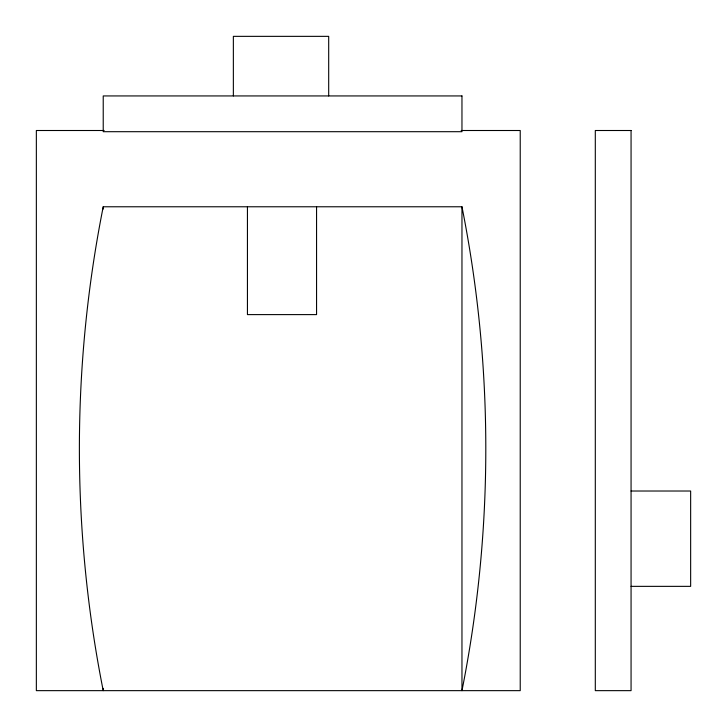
<?xml version="1.0" encoding="UTF-8"?>
<svg xmlns="http://www.w3.org/2000/svg" width="727" height="727" viewBox="0 0 727 727"><rect width="100%" height="100%" fill="white"/><g stroke="black" fill="none" stroke-linecap="round" stroke-linejoin="round"><path stroke-width="1.09" d="M104.152 130.506L36.35 130.506L36.35 690.65L520.223 690.65L520.223 130.506L461.154 130.506M103.225 688.378L103.225 690.65A1239.744 1239.744 0 0 1 103.225 206.777L461.963 206.777L461.963 690.65A1239.744 1239.744 0 0 0 461.963 206.777M631.063 491.016L690.65 491.016L690.65 586.353L631.063 586.353M328.695 95.937L328.695 36.35L233.358 36.35L233.358 95.937M316.563 206.777L316.563 314.609L247.434 314.609L247.434 206.777M103.225 206.777L103.225 209.049M461.963 95.937L103.225 95.937L103.225 131.696L461.963 131.696L461.963 95.937M631.063 130.506L595.304 130.506L595.304 690.65L631.063 690.65L631.063 130.506"/></g></svg>
